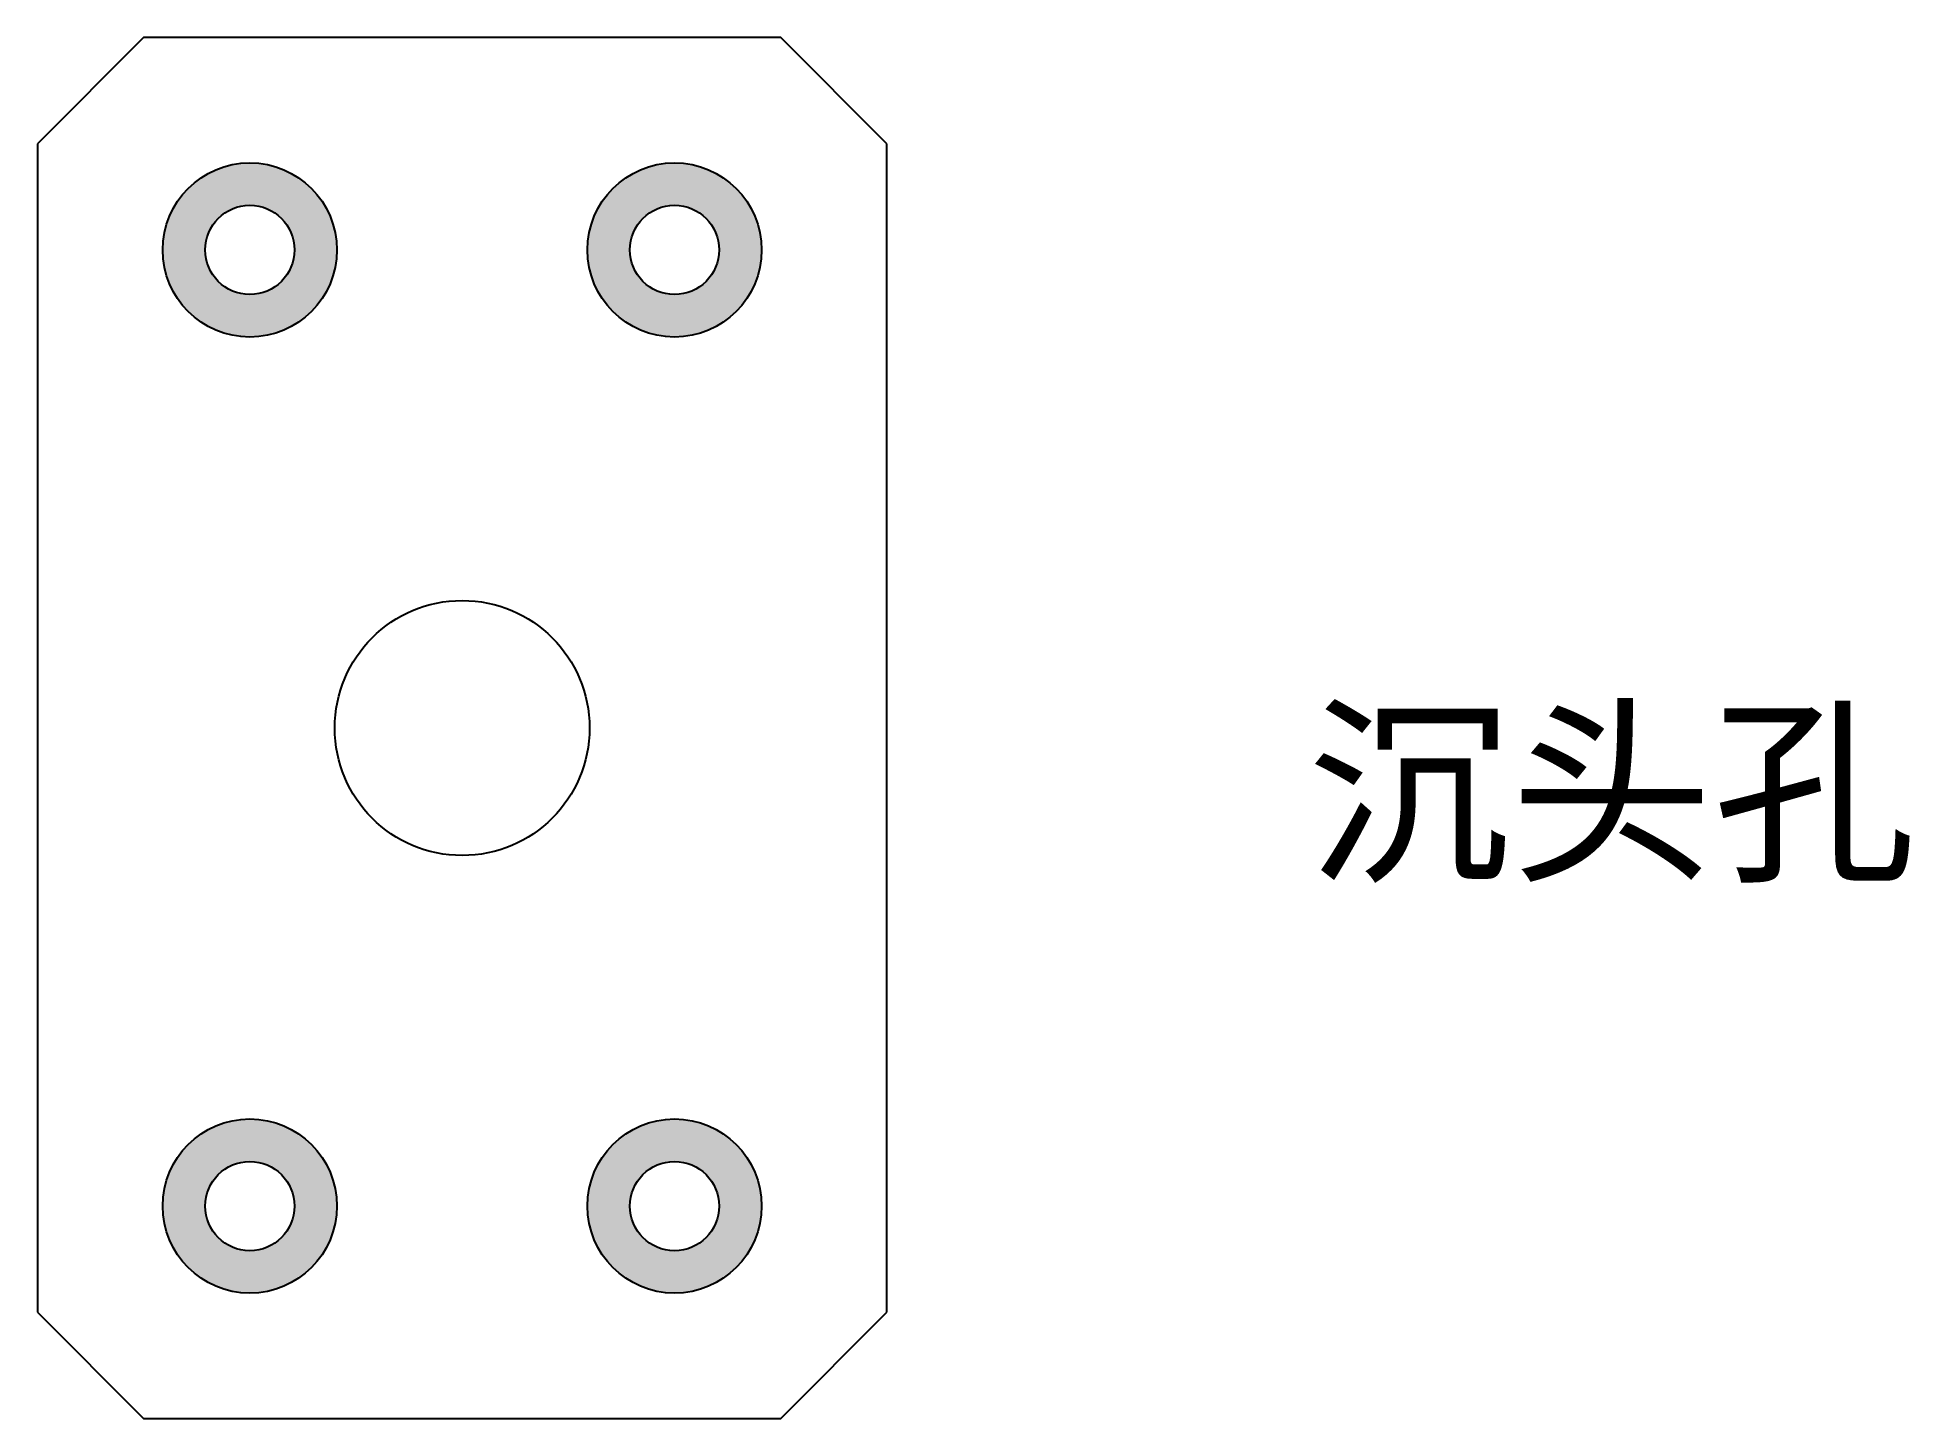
# Model space of a CAD drawing. Header units: millimetres. Extents: x -20 to 68.2, y -32.5 to 32.5.
import ezdxf

# ---------------------------------------------------------------- set-up
doc = ezdxf.new("R2010")
doc.units = ezdxf.units.MM

msp = doc.modelspace()

# ---------------------------------------------------------------- hatches: boundary and pattern name
h = msp.add_hatch(color=3)
h.dxf.hatch_style = 1
h.paths.add_polyline_path([(-5.9, 22.5, 1), (-14.1, 22.5, 1)])
h.paths.add_polyline_path([(-12.1, 22.5, -1), (-7.9, 22.5, -1)], flags=16)
h.paths.add_polyline_path([(14.1, 22.5, 1), (5.9, 22.5, 1)])
h.paths.add_polyline_path([(7.9, 22.5, -1), (12.1, 22.5, -1)], flags=16)
h.paths.add_polyline_path([(-14.1, -22.5, 1), (-5.9, -22.5, 1)])
h.paths.add_polyline_path([(-7.9, -22.5, -1), (-12.1, -22.5, -1)], flags=16)
h.paths.add_polyline_path([(5.9, -22.5, 1), (14.1, -22.5, 1)])
h.paths.add_polyline_path([(12.1, -22.5, -1), (7.9, -22.5, -1)], flags=16)

# ---------------------------------------------------------------- linework, layer by layer
at = {"color": 7, "linetype": 'Continuous', "lineweight": 25}
for p, q in [((-15, 32.5), (-20, 27.5)), ((15, 32.5), (-15, 32.5)), ((20, 27.5), (15, 32.5)), ((-20, 27.5), (-20, -27.5)), ((20, -27.5), (20, 27.5)), ((-20, -27.5), (-15, -32.5)), ((15, -32.5), (20, -27.5)), ((-15, -32.5), (15, -32.5))]:
    msp.add_line(p, q, dxfattribs=at)
for centre, radius in [((-10, 22.5), 4.1), ((10, 22.5), 4.1), ((-10, 22.5), 2.1), ((10, 22.5), 2.1), ((0, 0), 6), ((-10, -22.5), 4.1), ((10, -22.5), 4.1), ((-10, -22.5), 2.1), ((10, -22.5), 2.1)]:
    msp.add_circle(centre, radius, dxfattribs=at)

# ---------------------------------------------------------------- texts
at = {"insert": (39.799, 0.481), "char_height": 7, "attachment_point": 1}
msp.add_mtext_dynamic_manual_height_columns('{\\fSimSun|b0|i0|c134|p2;\\C3;沉头孔}', width=34.10917, gutter_width=17.5, heights=[0], dxfattribs=at)

doc.saveas('drawing.dxf')
